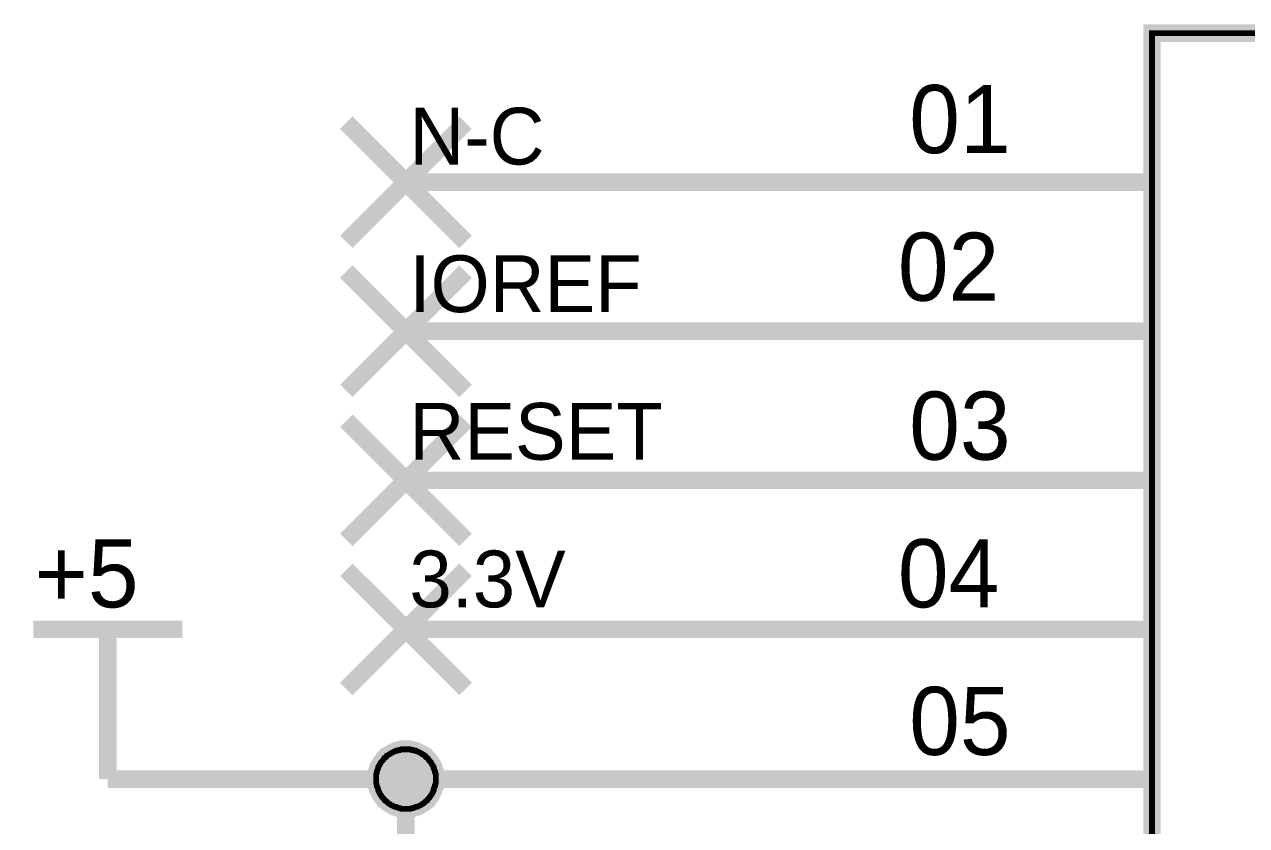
# Model space of a CAD drawing. Header units: inches. Extents: x 0 to 9.5, y -0.61 to 7.51.
# Drawn here: x 0.496 to 1.315, y 3.668 to 4.206 of the extents above; entities that cross this region are included whole.
import ezdxf

# ---------------------------------------------------------------- set-up
doc = ezdxf.new("R2010")
doc.units = ezdxf.units.IN
doc.header["$MEASUREMENT"] = 0
doc.layers.add('Sheet', color=255, linetype='Continuous')

msp = doc.modelspace()

# ---------------------------------------------------------------- linework, layer by layer
at = {"layer": 'Sheet'}
for points, const_width in [([(1.25125, 4.19971), (1.65089, 4.19971), (1.65089, 3.29981), (1.25125, 3.29981), (1.25125, 4.19971)], 0.0118), ([(1.25125, 4.19971), (1.25125, 3.29981), (1.65089, 3.29981), (1.65089, 4.19971), (1.25125, 4.19971), (1.25125, 4.19971)], 0.0039)]:
    msp.add_lwpolyline(points, close=True, dxfattribs=dict(at, const_width=const_width))
for points, const_width in [([(0.71126, 4.0598), (0.79119, 4.13975)], 0.0118), ([(0.71126, 4.13975), (0.79119, 4.0598)], 0.0118), ([(0.75123, 4.09978), (1.05143, 4.09978)], 0.0118), ([(1.25125, 4.09978), (1.05143, 4.09978)], 0.0118), ([(0.71126, 3.95987), (0.79119, 4.03982)], 0.0118), ([(0.71126, 4.03982), (0.79119, 3.95987)], 0.0118), ([(0.75123, 3.99984), (1.05143, 3.99984)], 0.0118), ([(1.25125, 3.99984), (1.05143, 3.99984)], 0.0118), ([(0.71126, 3.85993), (0.79119, 3.93988)], 0.0118), ([(0.71126, 3.93988), (0.79119, 3.85993)], 0.0118), ([(0.75123, 3.8999), (1.05143, 3.8999)], 0.0118), ([(1.25125, 3.8999), (1.05143, 3.8999)], 0.0118), ([(0.71126, 3.75999), (0.79119, 3.83994)], 0.0118), ([(0.71126, 3.83994), (0.79119, 3.75999)], 0.0118), ([(0.50145, 3.79997), (0.60136, 3.79997)], 0.0118), ([(0.55141, 3.69956), (0.55141, 3.79997)], 0.0118), ([(0.75123, 3.79997), (1.05143, 3.79997)], 0.0118), ([(1.25125, 3.79997), (1.05143, 3.79997)], 0.0118), ([(0.73124, 3.69956), (0.73124, 3.70051), (0.73124, 3.70146), (0.73124, 3.70289), (0.73172, 3.70384), (0.73172, 3.70479), (0.7322, 3.70574), (0.73267, 3.70669), (0.73267, 3.70765), (0.73315, 3.7086), (0.73362, 3.70907), (0.7341, 3.71003), (0.73458, 3.71098), (0.73505, 3.71145), (0.736, 3.7124), (0.73648, 3.71336), (0.73695, 3.71383), (0.73791, 3.71431), (0.73838, 3.71526), (0.73933, 3.71574), (0.74028, 3.71621), (0.74076, 3.71669), (0.74171, 3.71716), (0.74266, 3.71764), (0.74361, 3.71812), (0.74457, 3.71859), (0.74552, 3.71859), (0.74647, 3.71907), (0.74742, 3.71907), (0.74837, 3.71954), (0.74932, 3.71954), (0.75028, 3.71954), (0.75123, 3.71954)], 0.0118), ([(0.73124, 3.69956), (0.73124, 3.70051), (0.73124, 3.70146), (0.73124, 3.70289), (0.73172, 3.70384), (0.73172, 3.70479), (0.7322, 3.70574), (0.73267, 3.70669), (0.73267, 3.70765), (0.73315, 3.7086), (0.73362, 3.70907), (0.7341, 3.71003), (0.73458, 3.71098), (0.73505, 3.71145), (0.736, 3.7124), (0.73648, 3.71336), (0.73695, 3.71383), (0.73791, 3.71431), (0.73838, 3.71526), (0.73933, 3.71574), (0.74028, 3.71621), (0.74076, 3.71669), (0.74171, 3.71716), (0.74266, 3.71764), (0.74361, 3.71812), (0.74457, 3.71859), (0.74552, 3.71859), (0.74647, 3.71907), (0.74742, 3.71907), (0.74837, 3.71954), (0.74932, 3.71954), (0.75028, 3.71954), (0.75123, 3.71954)], 0.0118), ([(0.73124, 3.69956), (0.73124, 3.70051), (0.73124, 3.70146), (0.73124, 3.70289), (0.73172, 3.70384), (0.73172, 3.70479), (0.7322, 3.70574), (0.73267, 3.70669), (0.73267, 3.70765), (0.73315, 3.7086), (0.73362, 3.70907), (0.7341, 3.71003), (0.73458, 3.71098), (0.73505, 3.71145), (0.736, 3.7124), (0.73648, 3.71336), (0.73695, 3.71383), (0.73791, 3.71431), (0.73838, 3.71526), (0.73933, 3.71574), (0.74028, 3.71621), (0.74076, 3.71669), (0.74171, 3.71716), (0.74266, 3.71764), (0.74361, 3.71812), (0.74457, 3.71859), (0.74552, 3.71859), (0.74647, 3.71907), (0.74742, 3.71907), (0.74837, 3.71954), (0.74932, 3.71954), (0.75028, 3.71954), (0.75123, 3.71954)], 0.0118), ([(0.73124, 3.69956), (0.73124, 3.70051), (0.73124, 3.70146), (0.73124, 3.70289), (0.73172, 3.70384), (0.73172, 3.70479), (0.7322, 3.70574), (0.73267, 3.70669), (0.73267, 3.70765), (0.73315, 3.7086), (0.73362, 3.70907), (0.7341, 3.71003), (0.73458, 3.71098), (0.73505, 3.71145), (0.736, 3.7124), (0.73648, 3.71336), (0.73695, 3.71383), (0.73791, 3.71431), (0.73838, 3.71526), (0.73933, 3.71574), (0.74028, 3.71621), (0.74076, 3.71669), (0.74171, 3.71716), (0.74266, 3.71764), (0.74361, 3.71812), (0.74457, 3.71859), (0.74552, 3.71859), (0.74647, 3.71907), (0.74742, 3.71907), (0.74837, 3.71954), (0.74932, 3.71954), (0.75028, 3.71954), (0.75123, 3.71954)], 0.0118), ([(0.73124, 3.69956), (0.73124, 3.70051), (0.73124, 3.70146), (0.73124, 3.70289), (0.73172, 3.70384), (0.73172, 3.70479), (0.7322, 3.70574), (0.73267, 3.70669), (0.73267, 3.70765), (0.73315, 3.7086), (0.73362, 3.70907), (0.7341, 3.71003), (0.73458, 3.71098), (0.73505, 3.71145), (0.736, 3.7124), (0.73648, 3.71336), (0.73695, 3.71383), (0.73791, 3.71431), (0.73838, 3.71526), (0.73933, 3.71574), (0.74028, 3.71621), (0.74076, 3.71669), (0.74171, 3.71716), (0.74266, 3.71764), (0.74361, 3.71812), (0.74457, 3.71859), (0.74552, 3.71859), (0.74647, 3.71907), (0.74742, 3.71907), (0.74837, 3.71954), (0.74932, 3.71954), (0.75028, 3.71954), (0.75123, 3.71954)], 0.0039), ([(0.73124, 3.69956), (0.73124, 3.70051), (0.73124, 3.70146), (0.73124, 3.70289), (0.73172, 3.70384), (0.73172, 3.70479), (0.7322, 3.70574), (0.73267, 3.70669), (0.73267, 3.70765), (0.73315, 3.7086), (0.73362, 3.70907), (0.7341, 3.71003), (0.73458, 3.71098), (0.73505, 3.71145), (0.736, 3.7124), (0.73648, 3.71336), (0.73695, 3.71383), (0.73791, 3.71431), (0.73838, 3.71526), (0.73933, 3.71574), (0.74028, 3.71621), (0.74076, 3.71669), (0.74171, 3.71716), (0.74266, 3.71764), (0.74361, 3.71812), (0.74457, 3.71859), (0.74552, 3.71859), (0.74647, 3.71907), (0.74742, 3.71907), (0.74837, 3.71954), (0.74932, 3.71954), (0.75028, 3.71954), (0.75123, 3.71954)], 0.0039), ([(0.73124, 3.69956), (0.73124, 3.70051), (0.73124, 3.70146), (0.73124, 3.70289), (0.73172, 3.70384), (0.73172, 3.70479), (0.7322, 3.70574), (0.73267, 3.70669), (0.73267, 3.70765), (0.73315, 3.7086), (0.73362, 3.70907), (0.7341, 3.71003), (0.73458, 3.71098), (0.73505, 3.71145), (0.736, 3.7124), (0.73648, 3.71336), (0.73695, 3.71383), (0.73791, 3.71431), (0.73838, 3.71526), (0.73933, 3.71574), (0.74028, 3.71621), (0.74076, 3.71669), (0.74171, 3.71716), (0.74266, 3.71764), (0.74361, 3.71812), (0.74457, 3.71859), (0.74552, 3.71859), (0.74647, 3.71907), (0.74742, 3.71907), (0.74837, 3.71954), (0.74932, 3.71954), (0.75028, 3.71954), (0.75123, 3.71954)], 0.0039), ([(0.73124, 3.69956), (0.73124, 3.70051), (0.73124, 3.70146), (0.73124, 3.70289), (0.73172, 3.70384), (0.73172, 3.70479), (0.7322, 3.70574), (0.73267, 3.70669), (0.73267, 3.70765), (0.73315, 3.7086), (0.73362, 3.70907), (0.7341, 3.71003), (0.73458, 3.71098), (0.73505, 3.71145), (0.736, 3.7124), (0.73648, 3.71336), (0.73695, 3.71383), (0.73791, 3.71431), (0.73838, 3.71526), (0.73933, 3.71574), (0.74028, 3.71621), (0.74076, 3.71669), (0.74171, 3.71716), (0.74266, 3.71764), (0.74361, 3.71812), (0.74457, 3.71859), (0.74552, 3.71859), (0.74647, 3.71907), (0.74742, 3.71907), (0.74837, 3.71954), (0.74932, 3.71954), (0.75028, 3.71954), (0.75123, 3.71954)], 0.0039), ([(0.75123, 3.71954), (0.75123, 3.71954)], 0.0118), ([(0.75123, 3.71954), (0.75218, 3.71954), (0.75313, 3.71954), (0.75408, 3.71954), (0.75503, 3.71907), (0.75598, 3.71907), (0.75694, 3.71859), (0.75789, 3.71859), (0.75884, 3.71812), (0.75979, 3.71764), (0.76074, 3.71716), (0.76169, 3.71669), (0.76217, 3.71621), (0.76312, 3.71574), (0.76407, 3.71526), (0.76455, 3.71431), (0.7655, 3.71383), (0.76598, 3.71336), (0.76645, 3.7124), (0.7674, 3.71145), (0.76788, 3.71098), (0.76835, 3.71003), (0.76883, 3.70907), (0.76931, 3.7086), (0.76978, 3.70765), (0.76978, 3.70669), (0.77026, 3.70574), (0.77073, 3.70479), (0.77073, 3.70384), (0.77121, 3.70289), (0.77121, 3.70146), (0.77121, 3.70051), (0.77121, 3.69956)], 0.0118), ([(0.75123, 3.71954), (0.75123, 3.71954)], 0.0118), ([(0.75123, 3.71954), (0.75218, 3.71954), (0.75313, 3.71954), (0.75408, 3.71954), (0.75503, 3.71907), (0.75598, 3.71907), (0.75694, 3.71859), (0.75789, 3.71859), (0.75884, 3.71812), (0.75979, 3.71764), (0.76074, 3.71716), (0.76169, 3.71669), (0.76217, 3.71621), (0.76312, 3.71574), (0.76407, 3.71526), (0.76455, 3.71431), (0.7655, 3.71383), (0.76598, 3.71336), (0.76645, 3.7124), (0.7674, 3.71145), (0.76788, 3.71098), (0.76835, 3.71003), (0.76883, 3.70907), (0.76931, 3.7086), (0.76978, 3.70765), (0.76978, 3.70669), (0.77026, 3.70574), (0.77073, 3.70479), (0.77073, 3.70384), (0.77121, 3.70289), (0.77121, 3.70146), (0.77121, 3.70051), (0.77121, 3.69956)], 0.0118), ([(0.75123, 3.71954), (0.75123, 3.71954)], 0.0118), ([(0.75123, 3.71954), (0.75218, 3.71954), (0.75313, 3.71954), (0.75408, 3.71954), (0.75503, 3.71907), (0.75598, 3.71907), (0.75694, 3.71859), (0.75789, 3.71859), (0.75884, 3.71812), (0.75979, 3.71764), (0.76074, 3.71716), (0.76169, 3.71669), (0.76217, 3.71621), (0.76312, 3.71574), (0.76407, 3.71526), (0.76455, 3.71431), (0.7655, 3.71383), (0.76598, 3.71336), (0.76645, 3.7124), (0.7674, 3.71145), (0.76788, 3.71098), (0.76835, 3.71003), (0.76883, 3.70907), (0.76931, 3.7086), (0.76978, 3.70765), (0.76978, 3.70669), (0.77026, 3.70574), (0.77073, 3.70479), (0.77073, 3.70384), (0.77121, 3.70289), (0.77121, 3.70146), (0.77121, 3.70051), (0.77121, 3.69956)], 0.0118), ([(0.75123, 3.71954), (0.75123, 3.71954)], 0.0118), ([(0.75123, 3.71954), (0.75218, 3.71954), (0.75313, 3.71954), (0.75408, 3.71954), (0.75503, 3.71907), (0.75598, 3.71907), (0.75694, 3.71859), (0.75789, 3.71859), (0.75884, 3.71812), (0.75979, 3.71764), (0.76074, 3.71716), (0.76169, 3.71669), (0.76217, 3.71621), (0.76312, 3.71574), (0.76407, 3.71526), (0.76455, 3.71431), (0.7655, 3.71383), (0.76598, 3.71336), (0.76645, 3.7124), (0.7674, 3.71145), (0.76788, 3.71098), (0.76835, 3.71003), (0.76883, 3.70907), (0.76931, 3.7086), (0.76978, 3.70765), (0.76978, 3.70669), (0.77026, 3.70574), (0.77073, 3.70479), (0.77073, 3.70384), (0.77121, 3.70289), (0.77121, 3.70146), (0.77121, 3.70051), (0.77121, 3.69956)], 0.0118), ([(0.75123, 3.71954), (0.75123, 3.71954)], 0.0039), ([(0.75123, 3.71954), (0.75218, 3.71954), (0.75313, 3.71954), (0.75408, 3.71954), (0.75503, 3.71907), (0.75598, 3.71907), (0.75694, 3.71859), (0.75789, 3.71859), (0.75884, 3.71812), (0.75979, 3.71764), (0.76074, 3.71716), (0.76169, 3.71669), (0.76217, 3.71621), (0.76312, 3.71574), (0.76407, 3.71526), (0.76455, 3.71431), (0.7655, 3.71383), (0.76598, 3.71336), (0.76645, 3.7124), (0.7674, 3.71145), (0.76788, 3.71098), (0.76835, 3.71003), (0.76883, 3.70907), (0.76931, 3.7086), (0.76978, 3.70765), (0.76978, 3.70669), (0.77026, 3.70574), (0.77073, 3.70479), (0.77073, 3.70384), (0.77121, 3.70289), (0.77121, 3.70146), (0.77121, 3.70051), (0.77121, 3.69956)], 0.0039), ([(0.75123, 3.71954), (0.75123, 3.71954)], 0.0039), ([(0.75123, 3.71954), (0.75218, 3.71954), (0.75313, 3.71954), (0.75408, 3.71954), (0.75503, 3.71907), (0.75598, 3.71907), (0.75694, 3.71859), (0.75789, 3.71859), (0.75884, 3.71812), (0.75979, 3.71764), (0.76074, 3.71716), (0.76169, 3.71669), (0.76217, 3.71621), (0.76312, 3.71574), (0.76407, 3.71526), (0.76455, 3.71431), (0.7655, 3.71383), (0.76598, 3.71336), (0.76645, 3.7124), (0.7674, 3.71145), (0.76788, 3.71098), (0.76835, 3.71003), (0.76883, 3.70907), (0.76931, 3.7086), (0.76978, 3.70765), (0.76978, 3.70669), (0.77026, 3.70574), (0.77073, 3.70479), (0.77073, 3.70384), (0.77121, 3.70289), (0.77121, 3.70146), (0.77121, 3.70051), (0.77121, 3.69956)], 0.0039), ([(0.75123, 3.71954), (0.75123, 3.71954)], 0.0039), ([(0.75123, 3.71954), (0.75218, 3.71954), (0.75313, 3.71954), (0.75408, 3.71954), (0.75503, 3.71907), (0.75598, 3.71907), (0.75694, 3.71859), (0.75789, 3.71859), (0.75884, 3.71812), (0.75979, 3.71764), (0.76074, 3.71716), (0.76169, 3.71669), (0.76217, 3.71621), (0.76312, 3.71574), (0.76407, 3.71526), (0.76455, 3.71431), (0.7655, 3.71383), (0.76598, 3.71336), (0.76645, 3.7124), (0.7674, 3.71145), (0.76788, 3.71098), (0.76835, 3.71003), (0.76883, 3.70907), (0.76931, 3.7086), (0.76978, 3.70765), (0.76978, 3.70669), (0.77026, 3.70574), (0.77073, 3.70479), (0.77073, 3.70384), (0.77121, 3.70289), (0.77121, 3.70146), (0.77121, 3.70051), (0.77121, 3.69956)], 0.0039), ([(0.75123, 3.71954), (0.75123, 3.71954)], 0.0039), ([(0.75123, 3.71954), (0.75218, 3.71954), (0.75313, 3.71954), (0.75408, 3.71954), (0.75503, 3.71907), (0.75598, 3.71907), (0.75694, 3.71859), (0.75789, 3.71859), (0.75884, 3.71812), (0.75979, 3.71764), (0.76074, 3.71716), (0.76169, 3.71669), (0.76217, 3.71621), (0.76312, 3.71574), (0.76407, 3.71526), (0.76455, 3.71431), (0.7655, 3.71383), (0.76598, 3.71336), (0.76645, 3.7124), (0.7674, 3.71145), (0.76788, 3.71098), (0.76835, 3.71003), (0.76883, 3.70907), (0.76931, 3.7086), (0.76978, 3.70765), (0.76978, 3.70669), (0.77026, 3.70574), (0.77073, 3.70479), (0.77073, 3.70384), (0.77121, 3.70289), (0.77121, 3.70146), (0.77121, 3.70051), (0.77121, 3.69956)], 0.0039), ([(0.55141, 3.69956), (0.75123, 3.69956), (1.05143, 3.69956)], 0.0118), ([(0.75123, 3.67957), (0.75028, 3.67957), (0.74932, 3.67957), (0.74837, 3.67957), (0.74742, 3.68004), (0.74647, 3.68004), (0.74552, 3.68052), (0.74457, 3.681), (0.74361, 3.681), (0.74266, 3.68147), (0.74171, 3.68195), (0.74076, 3.68242), (0.74028, 3.6829), (0.73933, 3.68338), (0.73838, 3.68433), (0.73791, 3.6848), (0.73695, 3.68528), (0.73648, 3.68623), (0.736, 3.68671), (0.73505, 3.68766), (0.73458, 3.68861), (0.7341, 3.68909), (0.73362, 3.69004), (0.73315, 3.69099), (0.73267, 3.69194), (0.73267, 3.69289), (0.7322, 3.69385), (0.73172, 3.6948), (0.73172, 3.69575), (0.73124, 3.6967), (0.73124, 3.69765), (0.73124, 3.6986), (0.73124, 3.69956)], 0.0118), ([(0.73124, 3.69956), (0.73124, 3.69956)], 0.0118), ([(0.75123, 3.67957), (0.75028, 3.67957), (0.74932, 3.67957), (0.74837, 3.67957), (0.74742, 3.68004), (0.74647, 3.68004), (0.74552, 3.68052), (0.74457, 3.681), (0.74361, 3.681), (0.74266, 3.68147), (0.74171, 3.68195), (0.74076, 3.68242), (0.74028, 3.6829), (0.73933, 3.68338), (0.73838, 3.68433), (0.73791, 3.6848), (0.73695, 3.68528), (0.73648, 3.68623), (0.736, 3.68671), (0.73505, 3.68766), (0.73458, 3.68861), (0.7341, 3.68909), (0.73362, 3.69004), (0.73315, 3.69099), (0.73267, 3.69194), (0.73267, 3.69289), (0.7322, 3.69385), (0.73172, 3.6948), (0.73172, 3.69575), (0.73124, 3.6967), (0.73124, 3.69765), (0.73124, 3.6986), (0.73124, 3.69956)], 0.0118), ([(0.73124, 3.69956), (0.73124, 3.69956)], 0.0118), ([(0.75123, 3.67957), (0.75028, 3.67957), (0.74932, 3.67957), (0.74837, 3.67957), (0.74742, 3.68004), (0.74647, 3.68004), (0.74552, 3.68052), (0.74457, 3.681), (0.74361, 3.681), (0.74266, 3.68147), (0.74171, 3.68195), (0.74076, 3.68242), (0.74028, 3.6829), (0.73933, 3.68338), (0.73838, 3.68433), (0.73791, 3.6848), (0.73695, 3.68528), (0.73648, 3.68623), (0.736, 3.68671), (0.73505, 3.68766), (0.73458, 3.68861), (0.7341, 3.68909), (0.73362, 3.69004), (0.73315, 3.69099), (0.73267, 3.69194), (0.73267, 3.69289), (0.7322, 3.69385), (0.73172, 3.6948), (0.73172, 3.69575), (0.73124, 3.6967), (0.73124, 3.69765), (0.73124, 3.6986), (0.73124, 3.69956)], 0.0118), ([(0.73124, 3.69956), (0.73124, 3.69956)], 0.0118), ([(0.75123, 3.67957), (0.75028, 3.67957), (0.74932, 3.67957), (0.74837, 3.67957), (0.74742, 3.68004), (0.74647, 3.68004), (0.74552, 3.68052), (0.74457, 3.681), (0.74361, 3.681), (0.74266, 3.68147), (0.74171, 3.68195), (0.74076, 3.68242), (0.74028, 3.6829), (0.73933, 3.68338), (0.73838, 3.68433), (0.73791, 3.6848), (0.73695, 3.68528), (0.73648, 3.68623), (0.736, 3.68671), (0.73505, 3.68766), (0.73458, 3.68861), (0.7341, 3.68909), (0.73362, 3.69004), (0.73315, 3.69099), (0.73267, 3.69194), (0.73267, 3.69289), (0.7322, 3.69385), (0.73172, 3.6948), (0.73172, 3.69575), (0.73124, 3.6967), (0.73124, 3.69765), (0.73124, 3.6986), (0.73124, 3.69956)], 0.0118), ([(0.73124, 3.69956), (0.73124, 3.69956)], 0.0118), ([(0.77121, 3.69956), (0.77121, 3.6986), (0.77121, 3.69765), (0.77121, 3.6967), (0.77073, 3.69575), (0.77073, 3.6948), (0.77026, 3.69385), (0.76978, 3.69289), (0.76978, 3.69194), (0.76931, 3.69099), (0.76883, 3.69004), (0.76835, 3.68909), (0.76788, 3.68861), (0.7674, 3.68766), (0.76645, 3.68671), (0.76598, 3.68623), (0.7655, 3.68528), (0.76455, 3.6848), (0.76407, 3.68433), (0.76312, 3.68338), (0.76217, 3.6829), (0.76169, 3.68242), (0.76074, 3.68195), (0.75979, 3.68147), (0.75884, 3.681), (0.75789, 3.681), (0.75694, 3.68052), (0.75598, 3.68004), (0.75503, 3.68004), (0.75408, 3.67957), (0.75313, 3.67957), (0.75218, 3.67957), (0.75123, 3.67957)], 0.0118), ([(1.05143, 3.39975), (0.75123, 3.39975), (0.75123, 3.69956)], 0.0118), ([(0.77121, 3.69956), (0.77121, 3.6986), (0.77121, 3.69765), (0.77121, 3.6967), (0.77073, 3.69575), (0.77073, 3.6948), (0.77026, 3.69385), (0.76978, 3.69289), (0.76978, 3.69194), (0.76931, 3.69099), (0.76883, 3.69004), (0.76835, 3.68909), (0.76788, 3.68861), (0.7674, 3.68766), (0.76645, 3.68671), (0.76598, 3.68623), (0.7655, 3.68528), (0.76455, 3.6848), (0.76407, 3.68433), (0.76312, 3.68338), (0.76217, 3.6829), (0.76169, 3.68242), (0.76074, 3.68195), (0.75979, 3.68147), (0.75884, 3.681), (0.75789, 3.681), (0.75694, 3.68052), (0.75598, 3.68004), (0.75503, 3.68004), (0.75408, 3.67957), (0.75313, 3.67957), (0.75218, 3.67957), (0.75123, 3.67957)], 0.0118), ([(0.77121, 3.69956), (0.77121, 3.6986), (0.77121, 3.69765), (0.77121, 3.6967), (0.77073, 3.69575), (0.77073, 3.6948), (0.77026, 3.69385), (0.76978, 3.69289), (0.76978, 3.69194), (0.76931, 3.69099), (0.76883, 3.69004), (0.76835, 3.68909), (0.76788, 3.68861), (0.7674, 3.68766), (0.76645, 3.68671), (0.76598, 3.68623), (0.7655, 3.68528), (0.76455, 3.6848), (0.76407, 3.68433), (0.76312, 3.68338), (0.76217, 3.6829), (0.76169, 3.68242), (0.76074, 3.68195), (0.75979, 3.68147), (0.75884, 3.681), (0.75789, 3.681), (0.75694, 3.68052), (0.75598, 3.68004), (0.75503, 3.68004), (0.75408, 3.67957), (0.75313, 3.67957), (0.75218, 3.67957), (0.75123, 3.67957)], 0.0118), ([(0.77121, 3.69956), (0.77121, 3.6986), (0.77121, 3.69765), (0.77121, 3.6967), (0.77073, 3.69575), (0.77073, 3.6948), (0.77026, 3.69385), (0.76978, 3.69289), (0.76978, 3.69194), (0.76931, 3.69099), (0.76883, 3.69004), (0.76835, 3.68909), (0.76788, 3.68861), (0.7674, 3.68766), (0.76645, 3.68671), (0.76598, 3.68623), (0.7655, 3.68528), (0.76455, 3.6848), (0.76407, 3.68433), (0.76312, 3.68338), (0.76217, 3.6829), (0.76169, 3.68242), (0.76074, 3.68195), (0.75979, 3.68147), (0.75884, 3.681), (0.75789, 3.681), (0.75694, 3.68052), (0.75598, 3.68004), (0.75503, 3.68004), (0.75408, 3.67957), (0.75313, 3.67957), (0.75218, 3.67957), (0.75123, 3.67957)], 0.0118), ([(0.77121, 3.69956), (0.77121, 3.69956), (0.77121, 3.69956), (0.77121, 3.69956), (0.77121, 3.69956), (0.77121, 3.69956), (0.77121, 3.69956), (0.77121, 3.69956), (0.77121, 3.69956), (0.77121, 3.69956), (0.77121, 3.69956), (0.77121, 3.69956), (0.77121, 3.69956), (0.77121, 3.69956), (0.77121, 3.69956), (0.77121, 3.69956), (0.77121, 3.69956), (0.77121, 3.69956), (0.77121, 3.69956), (0.77121, 3.69956), (0.77121, 3.69956), (0.77121, 3.69956), (0.77121, 3.69956), (0.77121, 3.69956), (0.77121, 3.69956), (0.77121, 3.69956), (0.77121, 3.69956), (0.77121, 3.69956), (0.77121, 3.69956), (0.77121, 3.69956), (0.77121, 3.69956), (0.77121, 3.69956), (0.77121, 3.69956)], 0.0118), ([(0.77121, 3.69956), (0.77121, 3.69956)], 0.0118), ([(0.77121, 3.69956), (0.77121, 3.69956), (0.77121, 3.69956), (0.77121, 3.69956), (0.77121, 3.69956), (0.77121, 3.69956), (0.77121, 3.69956), (0.77121, 3.69956), (0.77121, 3.69956), (0.77121, 3.69956), (0.77121, 3.69956), (0.77121, 3.69956), (0.77121, 3.69956), (0.77121, 3.69956), (0.77121, 3.69956), (0.77121, 3.69956), (0.77121, 3.69956), (0.77121, 3.69956), (0.77121, 3.69956), (0.77121, 3.69956), (0.77121, 3.69956), (0.77121, 3.69956), (0.77121, 3.69956), (0.77121, 3.69956), (0.77121, 3.69956), (0.77121, 3.69956), (0.77121, 3.69956), (0.77121, 3.69956), (0.77121, 3.69956), (0.77121, 3.69956), (0.77121, 3.69956), (0.77121, 3.69956), (0.77121, 3.69956)], 0.0118), ([(0.77121, 3.69956), (0.77121, 3.69956)], 0.0118), ([(0.77121, 3.69956), (0.77121, 3.69956), (0.77121, 3.69956), (0.77121, 3.69956), (0.77121, 3.69956), (0.77121, 3.69956), (0.77121, 3.69956), (0.77121, 3.69956), (0.77121, 3.69956), (0.77121, 3.69956), (0.77121, 3.69956), (0.77121, 3.69956), (0.77121, 3.69956), (0.77121, 3.69956), (0.77121, 3.69956), (0.77121, 3.69956), (0.77121, 3.69956), (0.77121, 3.69956), (0.77121, 3.69956), (0.77121, 3.69956), (0.77121, 3.69956), (0.77121, 3.69956), (0.77121, 3.69956), (0.77121, 3.69956), (0.77121, 3.69956), (0.77121, 3.69956), (0.77121, 3.69956), (0.77121, 3.69956), (0.77121, 3.69956), (0.77121, 3.69956), (0.77121, 3.69956), (0.77121, 3.69956), (0.77121, 3.69956)], 0.0118), ([(0.77121, 3.69956), (0.77121, 3.69956)], 0.0118), ([(0.77121, 3.69956), (0.77121, 3.69956), (0.77121, 3.69956), (0.77121, 3.69956), (0.77121, 3.69956), (0.77121, 3.69956), (0.77121, 3.69956), (0.77121, 3.69956), (0.77121, 3.69956), (0.77121, 3.69956), (0.77121, 3.69956), (0.77121, 3.69956), (0.77121, 3.69956), (0.77121, 3.69956), (0.77121, 3.69956), (0.77121, 3.69956), (0.77121, 3.69956), (0.77121, 3.69956), (0.77121, 3.69956), (0.77121, 3.69956), (0.77121, 3.69956), (0.77121, 3.69956), (0.77121, 3.69956), (0.77121, 3.69956), (0.77121, 3.69956), (0.77121, 3.69956), (0.77121, 3.69956), (0.77121, 3.69956), (0.77121, 3.69956), (0.77121, 3.69956), (0.77121, 3.69956), (0.77121, 3.69956), (0.77121, 3.69956)], 0.0118), ([(0.77121, 3.69956), (0.77121, 3.69956)], 0.0118), ([(1.25125, 3.69956), (1.05143, 3.69956)], 0.0118), ([(0.75123, 3.67957), (0.75028, 3.67957), (0.74932, 3.67957), (0.74837, 3.67957), (0.74742, 3.68004), (0.74647, 3.68004), (0.74552, 3.68052), (0.74457, 3.681), (0.74361, 3.681), (0.74266, 3.68147), (0.74171, 3.68195), (0.74076, 3.68242), (0.74028, 3.6829), (0.73933, 3.68338), (0.73838, 3.68433), (0.73791, 3.6848), (0.73695, 3.68528), (0.73648, 3.68623), (0.736, 3.68671), (0.73505, 3.68766), (0.73458, 3.68861), (0.7341, 3.68909), (0.73362, 3.69004), (0.73315, 3.69099), (0.73267, 3.69194), (0.73267, 3.69289), (0.7322, 3.69385), (0.73172, 3.6948), (0.73172, 3.69575), (0.73124, 3.6967), (0.73124, 3.69765), (0.73124, 3.6986), (0.73124, 3.69956)], 0.0039), ([(0.73124, 3.69956), (0.73124, 3.69956)], 0.0039), ([(0.75123, 3.67957), (0.75028, 3.67957), (0.74932, 3.67957), (0.74837, 3.67957), (0.74742, 3.68004), (0.74647, 3.68004), (0.74552, 3.68052), (0.74457, 3.681), (0.74361, 3.681), (0.74266, 3.68147), (0.74171, 3.68195), (0.74076, 3.68242), (0.74028, 3.6829), (0.73933, 3.68338), (0.73838, 3.68433), (0.73791, 3.6848), (0.73695, 3.68528), (0.73648, 3.68623), (0.736, 3.68671), (0.73505, 3.68766), (0.73458, 3.68861), (0.7341, 3.68909), (0.73362, 3.69004), (0.73315, 3.69099), (0.73267, 3.69194), (0.73267, 3.69289), (0.7322, 3.69385), (0.73172, 3.6948), (0.73172, 3.69575), (0.73124, 3.6967), (0.73124, 3.69765), (0.73124, 3.6986), (0.73124, 3.69956)], 0.0039), ([(0.73124, 3.69956), (0.73124, 3.69956)], 0.0039), ([(0.75123, 3.67957), (0.75028, 3.67957), (0.74932, 3.67957), (0.74837, 3.67957), (0.74742, 3.68004), (0.74647, 3.68004), (0.74552, 3.68052), (0.74457, 3.681), (0.74361, 3.681), (0.74266, 3.68147), (0.74171, 3.68195), (0.74076, 3.68242), (0.74028, 3.6829), (0.73933, 3.68338), (0.73838, 3.68433), (0.73791, 3.6848), (0.73695, 3.68528), (0.73648, 3.68623), (0.736, 3.68671), (0.73505, 3.68766), (0.73458, 3.68861), (0.7341, 3.68909), (0.73362, 3.69004), (0.73315, 3.69099), (0.73267, 3.69194), (0.73267, 3.69289), (0.7322, 3.69385), (0.73172, 3.6948), (0.73172, 3.69575), (0.73124, 3.6967), (0.73124, 3.69765), (0.73124, 3.6986), (0.73124, 3.69956)], 0.0039), ([(0.73124, 3.69956), (0.73124, 3.69956)], 0.0039), ([(0.75123, 3.67957), (0.75028, 3.67957), (0.74932, 3.67957), (0.74837, 3.67957), (0.74742, 3.68004), (0.74647, 3.68004), (0.74552, 3.68052), (0.74457, 3.681), (0.74361, 3.681), (0.74266, 3.68147), (0.74171, 3.68195), (0.74076, 3.68242), (0.74028, 3.6829), (0.73933, 3.68338), (0.73838, 3.68433), (0.73791, 3.6848), (0.73695, 3.68528), (0.73648, 3.68623), (0.736, 3.68671), (0.73505, 3.68766), (0.73458, 3.68861), (0.7341, 3.68909), (0.73362, 3.69004), (0.73315, 3.69099), (0.73267, 3.69194), (0.73267, 3.69289), (0.7322, 3.69385), (0.73172, 3.6948), (0.73172, 3.69575), (0.73124, 3.6967), (0.73124, 3.69765), (0.73124, 3.6986), (0.73124, 3.69956)], 0.0039), ([(0.73124, 3.69956), (0.73124, 3.69956)], 0.0039), ([(0.77121, 3.69956), (0.77121, 3.6986), (0.77121, 3.69765), (0.77121, 3.6967), (0.77073, 3.69575), (0.77073, 3.6948), (0.77026, 3.69385), (0.76978, 3.69289), (0.76978, 3.69194), (0.76931, 3.69099), (0.76883, 3.69004), (0.76835, 3.68909), (0.76788, 3.68861), (0.7674, 3.68766), (0.76645, 3.68671), (0.76598, 3.68623), (0.7655, 3.68528), (0.76455, 3.6848), (0.76407, 3.68433), (0.76312, 3.68338), (0.76217, 3.6829), (0.76169, 3.68242), (0.76074, 3.68195), (0.75979, 3.68147), (0.75884, 3.681), (0.75789, 3.681), (0.75694, 3.68052), (0.75598, 3.68004), (0.75503, 3.68004), (0.75408, 3.67957), (0.75313, 3.67957), (0.75218, 3.67957), (0.75123, 3.67957)], 0.0039), ([(0.77121, 3.69956), (0.77121, 3.6986), (0.77121, 3.69765), (0.77121, 3.6967), (0.77073, 3.69575), (0.77073, 3.6948), (0.77026, 3.69385), (0.76978, 3.69289), (0.76978, 3.69194), (0.76931, 3.69099), (0.76883, 3.69004), (0.76835, 3.68909), (0.76788, 3.68861), (0.7674, 3.68766), (0.76645, 3.68671), (0.76598, 3.68623), (0.7655, 3.68528), (0.76455, 3.6848), (0.76407, 3.68433), (0.76312, 3.68338), (0.76217, 3.6829), (0.76169, 3.68242), (0.76074, 3.68195), (0.75979, 3.68147), (0.75884, 3.681), (0.75789, 3.681), (0.75694, 3.68052), (0.75598, 3.68004), (0.75503, 3.68004), (0.75408, 3.67957), (0.75313, 3.67957), (0.75218, 3.67957), (0.75123, 3.67957)], 0.0039), ([(0.77121, 3.69956), (0.77121, 3.6986), (0.77121, 3.69765), (0.77121, 3.6967), (0.77073, 3.69575), (0.77073, 3.6948), (0.77026, 3.69385), (0.76978, 3.69289), (0.76978, 3.69194), (0.76931, 3.69099), (0.76883, 3.69004), (0.76835, 3.68909), (0.76788, 3.68861), (0.7674, 3.68766), (0.76645, 3.68671), (0.76598, 3.68623), (0.7655, 3.68528), (0.76455, 3.6848), (0.76407, 3.68433), (0.76312, 3.68338), (0.76217, 3.6829), (0.76169, 3.68242), (0.76074, 3.68195), (0.75979, 3.68147), (0.75884, 3.681), (0.75789, 3.681), (0.75694, 3.68052), (0.75598, 3.68004), (0.75503, 3.68004), (0.75408, 3.67957), (0.75313, 3.67957), (0.75218, 3.67957), (0.75123, 3.67957)], 0.0039), ([(0.77121, 3.69956), (0.77121, 3.6986), (0.77121, 3.69765), (0.77121, 3.6967), (0.77073, 3.69575), (0.77073, 3.6948), (0.77026, 3.69385), (0.76978, 3.69289), (0.76978, 3.69194), (0.76931, 3.69099), (0.76883, 3.69004), (0.76835, 3.68909), (0.76788, 3.68861), (0.7674, 3.68766), (0.76645, 3.68671), (0.76598, 3.68623), (0.7655, 3.68528), (0.76455, 3.6848), (0.76407, 3.68433), (0.76312, 3.68338), (0.76217, 3.6829), (0.76169, 3.68242), (0.76074, 3.68195), (0.75979, 3.68147), (0.75884, 3.681), (0.75789, 3.681), (0.75694, 3.68052), (0.75598, 3.68004), (0.75503, 3.68004), (0.75408, 3.67957), (0.75313, 3.67957), (0.75218, 3.67957), (0.75123, 3.67957)], 0.0039), ([(0.77121, 3.69956), (0.77121, 3.69956), (0.77121, 3.69956), (0.77121, 3.69956), (0.77121, 3.69956), (0.77121, 3.69956), (0.77121, 3.69956), (0.77121, 3.69956), (0.77121, 3.69956), (0.77121, 3.69956), (0.77121, 3.69956), (0.77121, 3.69956), (0.77121, 3.69956), (0.77121, 3.69956), (0.77121, 3.69956), (0.77121, 3.69956), (0.77121, 3.69956), (0.77121, 3.69956), (0.77121, 3.69956), (0.77121, 3.69956), (0.77121, 3.69956), (0.77121, 3.69956), (0.77121, 3.69956), (0.77121, 3.69956), (0.77121, 3.69956), (0.77121, 3.69956), (0.77121, 3.69956), (0.77121, 3.69956), (0.77121, 3.69956), (0.77121, 3.69956), (0.77121, 3.69956), (0.77121, 3.69956), (0.77121, 3.69956)], 0.0039), ([(0.77121, 3.69956), (0.77121, 3.69956)], 0.0039), ([(0.77121, 3.69956), (0.77121, 3.69956), (0.77121, 3.69956), (0.77121, 3.69956), (0.77121, 3.69956), (0.77121, 3.69956), (0.77121, 3.69956), (0.77121, 3.69956), (0.77121, 3.69956), (0.77121, 3.69956), (0.77121, 3.69956), (0.77121, 3.69956), (0.77121, 3.69956), (0.77121, 3.69956), (0.77121, 3.69956), (0.77121, 3.69956), (0.77121, 3.69956), (0.77121, 3.69956), (0.77121, 3.69956), (0.77121, 3.69956), (0.77121, 3.69956), (0.77121, 3.69956), (0.77121, 3.69956), (0.77121, 3.69956), (0.77121, 3.69956), (0.77121, 3.69956), (0.77121, 3.69956), (0.77121, 3.69956), (0.77121, 3.69956), (0.77121, 3.69956), (0.77121, 3.69956), (0.77121, 3.69956), (0.77121, 3.69956)], 0.0039), ([(0.77121, 3.69956), (0.77121, 3.69956)], 0.0039), ([(0.77121, 3.69956), (0.77121, 3.69956), (0.77121, 3.69956), (0.77121, 3.69956), (0.77121, 3.69956), (0.77121, 3.69956), (0.77121, 3.69956), (0.77121, 3.69956), (0.77121, 3.69956), (0.77121, 3.69956), (0.77121, 3.69956), (0.77121, 3.69956), (0.77121, 3.69956), (0.77121, 3.69956), (0.77121, 3.69956), (0.77121, 3.69956), (0.77121, 3.69956), (0.77121, 3.69956), (0.77121, 3.69956), (0.77121, 3.69956), (0.77121, 3.69956), (0.77121, 3.69956), (0.77121, 3.69956), (0.77121, 3.69956), (0.77121, 3.69956), (0.77121, 3.69956), (0.77121, 3.69956), (0.77121, 3.69956), (0.77121, 3.69956), (0.77121, 3.69956), (0.77121, 3.69956), (0.77121, 3.69956), (0.77121, 3.69956)], 0.0039), ([(0.77121, 3.69956), (0.77121, 3.69956)], 0.0039), ([(0.77121, 3.69956), (0.77121, 3.69956), (0.77121, 3.69956), (0.77121, 3.69956), (0.77121, 3.69956), (0.77121, 3.69956), (0.77121, 3.69956), (0.77121, 3.69956), (0.77121, 3.69956), (0.77121, 3.69956), (0.77121, 3.69956), (0.77121, 3.69956), (0.77121, 3.69956), (0.77121, 3.69956), (0.77121, 3.69956), (0.77121, 3.69956), (0.77121, 3.69956), (0.77121, 3.69956), (0.77121, 3.69956), (0.77121, 3.69956), (0.77121, 3.69956), (0.77121, 3.69956), (0.77121, 3.69956), (0.77121, 3.69956), (0.77121, 3.69956), (0.77121, 3.69956), (0.77121, 3.69956), (0.77121, 3.69956), (0.77121, 3.69956), (0.77121, 3.69956), (0.77121, 3.69956), (0.77121, 3.69956), (0.77121, 3.69956)], 0.0039), ([(0.77121, 3.69956), (0.77121, 3.69956)], 0.0039)]:
    msp.add_lwpolyline(points, dxfattribs=dict(at, const_width=const_width))
at = {"layer": 'Sheet', "const_width": 0.02}
msp.add_lwpolyline([(0.74, 3.7, 1), (0.76, 3.7, 1)], format="xyb", close=True, dxfattribs=at)

# ---------------------------------------------------------------- texts
at = {"layer": 'Sheet'}
for s, height, p in [('01', 0.045685, (1.08854, 4.11929)), ('N-C', 0.038071, (0.75361, 4.11168)), ('02', 0.045685, (1.08093, 4.0203)), ('IOREF', 0.038071, (0.75361, 4.01269)), ('03', 0.045685, (1.08854, 3.91371)), ('RESET', 0.038071, (0.75361, 3.91371)), ('+5', 0.045685, (0.5024, 3.81472)), ('04', 0.045685, (1.08093, 3.81472)), ('3.3V', 0.038071, (0.75361, 3.81472)), ('05', 0.045685, (1.08854, 3.71574))]:
    msp.add_text(s, height=height, dxfattribs=at).set_placement(p)

doc.saveas('drawing.dxf')
